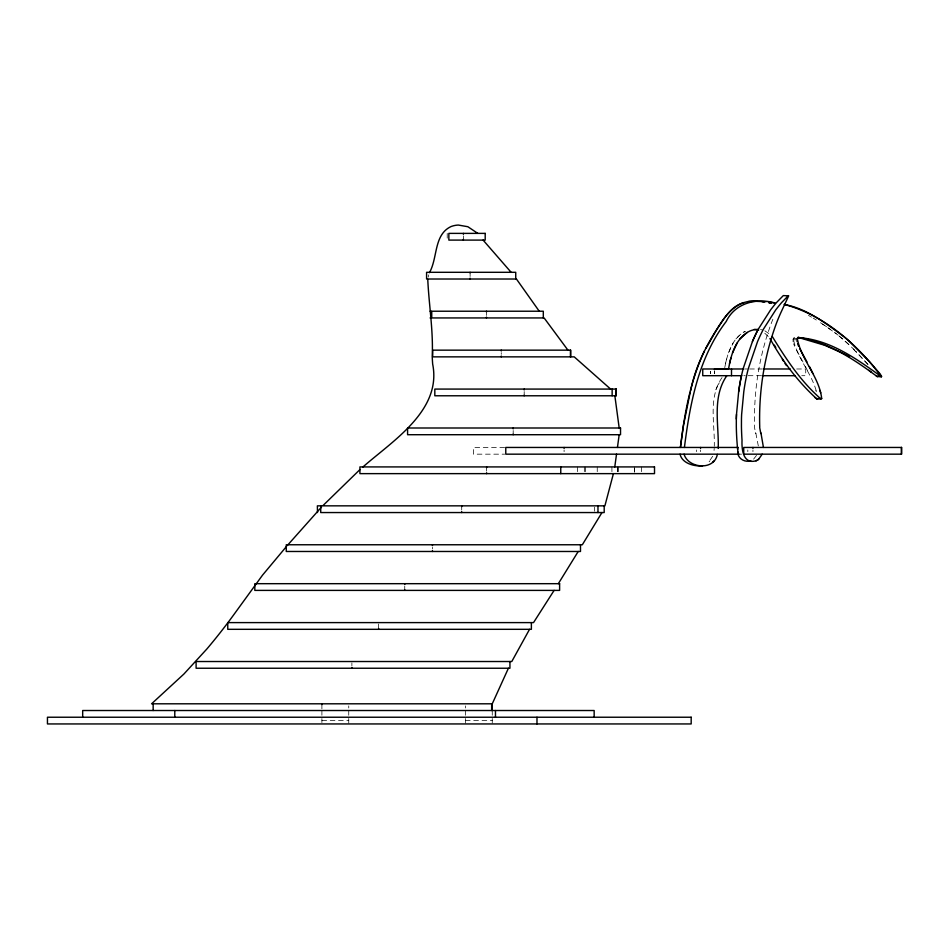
<?xml version="1.0" encoding="UTF-8"?>
<svg xmlns="http://www.w3.org/2000/svg" width="949" height="949" viewBox="0 0 949 949"><rect width="100%" height="100%" fill="white"/><g stroke="black" fill="none" stroke-linecap="round" stroke-linejoin="round"><path stroke-width="0.71" stroke-dasharray="4.75 3.56" d="M696.554 451.653L696.554 449.968M700.576 451.653L700.576 449.968M710.493 373.598L710.493 371.498L710.493 373.598M714.051 450.478L714.217 448.414M724.763 367.631C727.266 353.941 732.023 338.164 745.273 331.296L743.186 332.387M725.499 363.597L726.827 358.176M428.224 277.084L428.782 274.866M793.02 341.604L793.293 338.449L794.325 337.619L793.305 338.437C796.389 357.619 812.214 373.42 816.721 392.85L815.867 390.395M722.059 377.548C708.001 397.738 714.953 423.444 714.277 446.303M728.524 352.85L733.091 343.04M715.783 389.754L717.408 386.172M712.711 456.244L708.523 462.365L709.793 461.048M756.519 455.378L753.553 459.197M718.346 384.452L719.318 382.755M735.997 338.817L741.276 333.799M447.216 233.383L447.216 240.097M793.293 338.449L797.314 338.437M792.878 339.789L796.923 339.789M745.131 368.983L747.326 368.983M749.591 368.983L762.059 368.983M796.662 368.983L805.725 368.983L805.725 375.697L801.739 375.697M743.838 375.697L745.262 375.697M748.203 375.697L760.884 375.697M504.631 447.454L473.492 447.454L473.492 454.168L504.631 454.168M739.84 454.168L741.537 454.168M321.901 720.588L348.746 720.588M465.401 720.588L492.258 720.588M760.54 329.576L762.747 330.05M764.87 330.81L770.612 334.795M808.429 315.365L811.514 317.168M813.198 318.081L816.294 320.027M820.411 322.707L823.222 324.522M824.147 325.127L826.591 326.764M822.463 324.084L824.503 325.471M827.801 327.583L830.221 329.267M828.548 328.271L832.475 331.071M834.373 332.47L836.211 333.846M835.084 332.814L837.896 335.021M838.833 335.756L850.292 345.911M764.775 333.218L768.31 336.575M849.023 344.689L845.132 341.106A162.659 130.25 -90 0 0 839.77 336.598M854.859 350.383L851.158 346.729L869.154 365.685L855.784 351.296M802.961 361.949L795.867 348.9M758.322 445.947L755.926 433.622A10.285 6.631 -90 0 0 755.511 432.649L754.562 427.738A15.848 10.202 -90 0 0 754.597 426.576C753.577 391.261 759.176 355.673 771.561 322.565A147.783 95.185 -90 0 1 773.625 317.452M793.625 343.787L794.598 346.255M752.948 449.968L752.948 451.653M747.812 449.968L747.812 451.653M641.358 466.92L641.358 472.294M634.644 466.92L634.644 472.294M634.549 468.26L634.549 472.294M618.143 466.92L618.143 472.294M617.882 466.92L617.87 472.294M617.669 466.92L617.669 472.294M611.891 466.92L611.951 472.294M597.241 466.92L597.241 472.294M594.596 507.181L594.596 511.214M585.414 466.92L585.414 472.294M584.335 466.92L584.335 472.294M577.621 466.92L577.621 472.294M564.097 449.968L564.097 451.653M524.192 391.593L524.192 394.44M513.184 430.514L513.184 433.361M501.262 352.672L501.262 354.345M492.258 710.516L492.258 716.388M492.258 718.488L492.258 723.945M486.623 468.26L486.623 471.107M486.457 312.577L486.457 315.424M470.111 273.644L470.111 276.503M465.401 705.902L465.401 708.001M465.401 710.516L465.401 716.388M465.401 718.488L465.401 723.945M463.373 235.898L463.373 238.757M461.712 507.181L461.712 510.04M432.447 547.276L432.447 548.961M404.748 586.197L404.748 588.724M378.639 623.944L378.639 627.977M351.889 662.876L351.889 665.724M348.746 705.902L348.746 708.001M348.746 710.516L348.746 716.388M348.746 718.488L348.746 723.945M321.901 705.154L321.901 708.844M321.901 710.516L321.901 715.89M321.901 718.571L321.901 722.604M805.393 366.492A167.795 134.355 90 0 1 808.868 373.538M755.511 432.649A10.285 6.631 90 0 1 755.926 433.622M714.514 371.498L714.514 373.598L714.514 371.498"/><path stroke-width="1.42" d="M700.576 448.296L700.576 447.454M763.447 447.454L761.062 433.622A10.285 6.631 -90 0 0 760.647 432.649L759.698 427.738A15.848 10.202 -90 0 0 759.722 426.576C758.702 391.261 764.313 355.673 776.697 322.565A147.783 95.185 -90 0 1 781.015 312.316L788.678 295.851L783.316 295.59L776.436 302.624A264.83 170.583 90 0 0 770.612 309.872L758.251 329.232A169.895 109.432 90 0 0 752.438 341.498L743.162 368.639A138.768 89.384 -90 0 0 738.642 391.83L736.495 414.428A100.286 64.591 90 0 0 736.329 418.983L736.317 426.623A173.596 111.816 -90 0 0 736.887 440.289L737.563 449.387M718.239 448.414C718.951 424.108 711.952 397.145 726.827 375.697M684.419 447.454C689.97 403.372 698.571 357.631 726.222 321.45C735.024 303.039 756.65 297.547 775.084 303.028L768.322 302.031M614.774 466.92L616.518 454.168M617.443 447.454L619.187 434.701M427.762 279.338C428.924 305.009 433.396 330.667 432.222 356.729A232.078 232.078 0 0 0 432.661 364.06C441.997 410.715 392.412 440.965 362.66 467.205M758.287 329.386L755.997 329.481A31.875 25.516 90 0 0 749.295 331.296C735.617 338.425 731.003 354.855 728.547 368.983L714.514 368.983L714.514 369.825M690.22 392.174L683.517 425.164L680.409 447.454C684.359 414.571 690.184 381.047 704.455 350.94M690.611 390.869C695.451 366.48 706.602 343.941 720.73 323.656C726.365 314.748 733.292 305.424 744.004 302.553M729.52 363.597L730.849 358.176M613.422 473.634L604.893 505.841L317.369 505.841L317.488 512.555M429.434 272.683C437.845 257.914 433.646 234.676 451.048 226.55A23.464 23.464 0 0 1 458.32 225.055L467.857 226.728L477.81 233.383M717.349 454.405C714.123 471.202 687.906 468.201 684.075 454.168M732.545 352.85L737.112 343.04M762.189 454.168L758.69 459.197A17.284 11.127 90 0 1 755.95 460.823C742.996 464.441 741.62 449.174 742.023 440.289A173.596 111.816 -90 0 1 741.442 426.623L741.466 418.983A100.286 64.591 90 0 1 741.632 414.428L743.779 391.83A138.768 89.384 -90 0 1 748.298 368.639L757.575 341.498A169.895 109.432 90 0 1 763.387 329.232L775.748 309.872A264.83 170.583 90 0 1 781.573 302.624L788.453 295.59M508.415 668.238L492.258 703.802L492.258 710.516M705.7 348.568C717.93 329.054 729.354 298.235 757.539 301.248L748.5 301.545M529.542 629.317L511.784 661.524L196.099 661.524L196.099 668.238L509.933 668.238L509.933 661.524M601.963 512.555L582.33 544.762L286.266 544.762L286.266 551.476L580.491 551.476L580.491 544.762M558.332 583.682L578.214 551.476M554.109 590.397L533.528 622.603L227.76 622.603L227.76 629.317L531.381 629.317L531.381 622.603M286.622 546.304L262.541 575.13L233.928 614.525A600.634 600.634 0 0 1 206.87 648.986L183.869 674.063L151.579 703.802L491.653 703.802L491.653 710.516M287.535 545.248L321.557 507.027M740.018 338.817L747.207 332.387M712.545 462.365L713.814 461.048M323.265 505.295L359.896 469.613M876.342 376.077L881.336 376.658C857.386 344.297 823.862 314.866 784.088 304.404C806.828 308.532 825.63 323.182 843.791 336.598A162.659 130.25 -90 0 1 849.153 341.106L869.604 361.711L880.494 374.369L881.324 376.67C856.639 358.852 829.794 339.517 798.334 337.619L797.314 338.437C800.731 359.268 819.39 376.729 821.692 398.592L816.591 398.71C797.658 381.462 782.332 360.857 769.947 338.532M798.346 337.619L797.314 338.449L797.065 341.604M877.303 376.67L881.775 376.373M750.813 460.823C744.787 462.768 737.326 458.45 737.8 451.641M702.557 465.757C694.312 466.706 681.928 463.314 680.053 454.168M814.681 397.346L816.603 398.71L821.692 398.592L820.624 398.71C800.612 381.178 786.033 359.007 772.332 336.575M816.603 398.71L817.67 398.592M754.787 301.272L766.08 301.723M430.063 311.225L431.356 311.225M430.063 317.939L431.356 317.939M743.838 368.983L702.746 368.983L702.746 375.697L741.786 375.697M763.281 368.983L790.244 368.983M762.059 375.697L795.06 375.697M738.203 447.454L505.77 447.454L505.77 454.168L739.342 454.168M754.265 329.398L758.726 330.05M762.059 301.723L764.289 302.031M877.315 376.658C853.448 358.995 828.086 342.008 797.931 337.334L824.491 345.199L841.431 352.565A393.847 315.353 -90 0 1 847.587 355.733L849.557 356.8M880.364 376.077L881.324 376.67M868.916 370.276L871.146 372.067M610.61 389.078L574.216 356.86L432.685 356.86L432.685 350.157L570.717 350.157L570.717 356.86M483.088 240.097L511.131 272.304M567.941 350.157L544.109 317.939L431.736 317.939L431.736 311.225L543.303 311.225L543.303 317.939M785.048 363.526L786.507 365.567M539.246 311.225L516.434 279.018L426.587 279.018L426.587 272.304L515.734 272.304L515.734 279.018M782.308 359.173L783.66 361.391M774.42 345.139L775.784 347.476M806.982 361.949L799.888 348.9M797.646 343.787L798.619 346.255M819.889 390.395L820.731 392.862M614.857 395.78L619.187 427.999M901.467 447.454L901.467 454.168M752.948 447.454L752.948 448.296M737.776 447.454L737.776 454.168M731.501 368.983L731.501 375.697M616.067 389.078L616.067 395.78M612.141 389.078L612.141 395.78M604.193 505.841L604.193 512.555L320.726 512.555L320.726 505.841M597.977 505.841L597.977 512.555M594.157 717.23L594.157 710.516L82.682 710.516L82.682 717.23M570.432 350.157L570.432 356.86M564.097 447.454L564.097 448.296M560.764 466.92L560.764 473.634M536.98 717.23L536.98 723.945M524.192 389.078L524.192 389.909M524.192 394.95L524.192 395.78M513.184 427.999L513.184 428.829M513.184 433.871L513.184 434.713M501.262 350.157L501.262 350.988M501.262 356.029L501.262 356.86M495.473 710.516L495.473 717.23M486.623 466.92L486.623 467.762M486.623 472.792L486.623 473.634M486.457 311.225L486.457 312.067M486.457 317.096L486.457 317.939M470.111 272.304L470.111 273.146M470.111 278.176L470.111 279.018M463.373 233.383L463.373 234.225M463.373 239.255L463.373 240.097M461.712 505.841L461.712 506.683M461.712 511.713L461.712 512.555M432.447 544.762L432.447 545.604M432.447 550.634L432.447 551.476M404.748 583.682L404.748 584.525M404.748 589.554L404.748 590.397M378.639 628.475L378.639 629.317M351.889 667.408L351.889 668.238M321.901 703.802L321.901 704.644M174.782 710.516L174.782 717.23M153.157 703.802L153.157 710.516M809.414 366.492A167.795 134.355 90 0 1 812.89 373.538M736.329 418.983A100.286 64.591 -90 0 1 736.495 414.428M738.642 391.83A138.768 89.384 90 0 1 741.466 375.745M752.438 341.498A169.895 109.432 -90 0 1 757.065 331.557M758.69 459.197A17.284 11.127 -90 0 1 755.95 460.823M760.647 432.649A10.285 6.631 90 0 1 761.062 433.622M485.2 233.383L448.853 233.383L448.853 240.097L485.2 240.097L485.2 233.383M616.233 389.078L434.82 389.078L434.82 395.78L616.233 395.78L616.233 389.078M620.527 427.999L407.584 427.999L407.584 434.713L620.527 434.713L620.527 427.999M901.55 447.454L743.731 447.454L743.731 454.168L901.55 454.168L901.55 447.454M654.513 466.92L359.92 466.92L359.92 473.634L654.513 473.634L654.513 466.92M559.613 583.682L254.818 583.682L254.818 590.397L559.613 590.397L559.613 583.682M691.18 717.23L47.45 717.23L47.45 723.945L691.18 723.945L691.18 717.23M771.051 303.016L768.809 302.695L771.062 303.028"/></g></svg>
